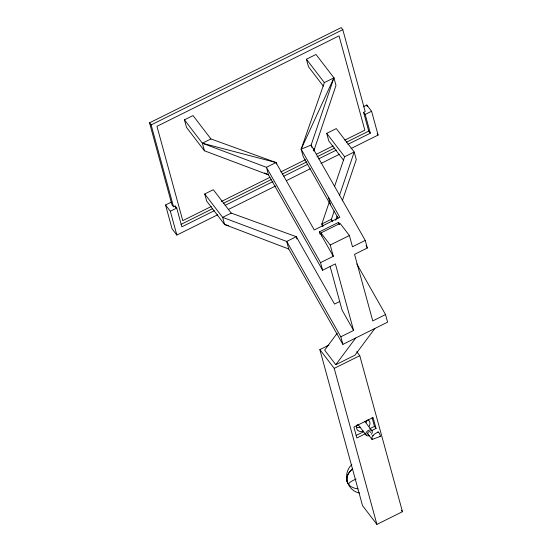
<?xml version="1.0" encoding="UTF-8"?>
<svg xmlns="http://www.w3.org/2000/svg" width="552" height="552" viewBox="0 0 552 552"><rect width="100%" height="100%" fill="white"/><g stroke="black" fill="none" stroke-linecap="round" stroke-linejoin="round"><path stroke-width="0.83" d="M313.736 150.151L314.088 148.488M323.348 86.167L308.499 66.792L306.429 59.223L316.013 54.462L333.932 77.846L311.135 145.079L311.756 147.35M313.757 151.034L336.002 85.415L333.932 77.846L324.348 82.607L301.157 149.15L303.227 156.72L338.1 218.164M329.254 202.115L321.837 223.988L322.458 226.258M334.471 186.721L344.634 156.747L354.218 151.986L336.292 128.602L326.715 133.363L328.785 140.932L343.634 160.315M334.167 211.126L331.421 219.227L331.835 220.738M339.383 195.732L354.218 151.986L356.288 159.562L342.281 200.873M335.685 220.317L337.058 216.267M356.785 263.918L385.537 314.571L387.607 322.147L342.889 344.365L340.819 336.796L353.591 330.441L335.381 263.87L322.603 270.225L268.486 174.874L204.433 150.786L186.514 127.402L184.444 119.832L193.027 115.568L210.926 138.925L276 162.536L314.26 229.949L339.811 217.253L301.157 149.15L333.932 77.846M372.655 438.978L371.951 439.33L367.784 433.893M337.182 333.242L324.638 350.113L335.816 364.699L354.984 355.177L374.829 328.495M335.816 364.699L355.667 338.017M352.624 468.924C348.243 472.16 345.021 478.384 348.022 483.566M378.092 431.954C375.636 433.603 370.813 435.459 371.951 439.33M352.528 469.014C347.567 472.415 344.379 480.316 349.188 485.118M204.433 150.786L202.363 143.216L210.926 138.925M214.307 210.726L181.863 226.844L176.723 208.07L175.129 205.986L173.535 206.779L171.934 204.695L149.537 122.827L341.198 27.6L342.799 29.684L365.196 111.552L363.596 112.346L368.736 131.121L370.33 133.204L347.932 144.334M173.535 206.779L151.138 124.911L342.799 29.684M217.723 214.762L176.854 235.069L172.065 228.818L165.545 204.992L171.224 202.17M363.244 106.764L366.79 105.004L371.586 111.256L378.099 135.074L351.113 148.488M342.889 344.365L288.772 249.014L224.609 224.533L206.689 201.149L204.73 193.973L213.313 189.709L231.233 213.093L296.279 236.684L334.54 304.09L339.804 301.475M176.854 235.069L170.34 211.243L176.723 208.07M370.33 133.204L365.196 114.43L371.586 111.256M276.414 164.054L276 162.536L266.416 167.304L202.363 143.216L184.444 119.832M211.312 206.469L182.767 220.648L156.961 126.318L339.045 35.852L364.851 130.182L344.786 140.146M221.345 201.48L269.949 177.33M280.754 171.969L305.442 159.7M316.241 154.332L333.215 145.9M181.035 224.374L212.706 208.642M223.519 203.267L271.411 179.476M282.224 174.101L306.94 161.819M316.979 156.83L334.747 148.005M346.332 142.25L368.736 131.121M225.119 205.351L273.005 181.56M283.818 176.185L307.768 164.289M318.58 158.914L336.347 150.089M228.514 209.401L275.551 186.031M286.343 180.663L310.245 168.788M321.043 163.426L339.549 154.229M231.233 213.093L222.649 217.357L224.609 224.533L228.756 225.644M320.056 234.124L319.435 231.854L338.604 222.332L339.777 224.402M321.788 236.001L320.947 232.923L340.108 223.394L349.395 235.511L352.473 246.778L365.251 240.43L311.135 145.079L301.157 149.15M322.603 270.225L320.533 262.648L333.311 256.3L330.227 245.033L349.395 235.511M365.251 240.43L367.322 248L354.55 254.348L372.759 320.919L385.537 314.571M356.695 351.652L359.773 355.674L402.463 511.704L376.906 524.4L362.533 505.646L319.849 349.616L328.868 345.131M376.906 524.4L334.222 368.37L359.773 355.674M356.061 435.5L363.727 431.692M369.861 428.649L374.456 426.365L372.103 417.76M365.32 433.775L356.889 437.971L353.894 427.02L373.062 417.498L376.057 428.449L371.455 430.732M372.269 439.413L380.314 436.425M372.828 435.576L373.249 435.887M202.363 143.216L276 162.536M264.684 172.928L268.486 174.874L266.416 167.304L320.533 262.648M363.596 112.346L365.196 114.43M377.14 133.825L378.099 135.074M306.429 59.223L324.348 82.607M326.715 133.363L344.634 156.747M320.947 232.923L330.227 245.033M204.73 193.973L222.649 217.357L286.702 241.445L340.819 336.796M149.537 122.827L151.138 124.911M319.849 349.616L334.222 368.37M374.456 426.365L376.057 428.449M364.727 421.314L371.958 430.753M358.4 425.012L366.148 435.121M401.435 510.365L402.463 511.704M165.545 204.992L170.34 211.243M366.052 245.757L367.322 248M332.69 221.455L331.421 219.227L321.837 223.988L323.113 226.23M319.435 231.854L333.311 256.3M353.591 330.441L342.074 310.141L330.151 266.575M366.79 105.004L367.239 106.646M338.604 222.332L339.225 224.602M328.468 197.264L330.538 204.833M296.9 238.954L296.279 236.684L286.702 241.445L288.772 249.014M175.129 205.986L175.577 207.614M357.924 488.858A16.732 11.62 -15.3 0 1 348.422 484.214L347.022 481.489L346.718 478.446A16.325 15.994 -18.6 0 1 351.831 464.584M356.102 479.053A16.325 3.843 -16 0 0 348.422 484.214C349.789 487.692 352.576 490.273 355.874 491.88A16.201 14.248 -16.9 0 0 359.58 492.991M369.743 435.459A3.636 2.518 -37.5 0 1 365.817 433.568A3.636 2.518 -37.5 0 1 370.578 429.987A3.636 2.518 -37.5 0 1 371.248 434.327M368.619 434.245A1.594 1.104 -37.5 0 1 367.66 433.099A1.594 1.104 -37.5 0 1 369.247 431.664A1.594 1.104 -37.5 0 1 370.482 432.554M378.023 432.361A2.491 0.49 63.6 0 1 379.645 433.976A2.491 0.49 63.6 0 1 379.942 436.232M366.832 420.776A7.5 5.196 -37.5 0 1 366.204 422.377M360.463 427.193A7.5 5.196 -37.5 0 1 357.068 427.558M367.894 419.741A7.5 5.196 -37.5 0 1 369.191 426.289M363.451 431.105A7.5 5.196 -37.5 0 1 357.337 424.481"/></g></svg>
